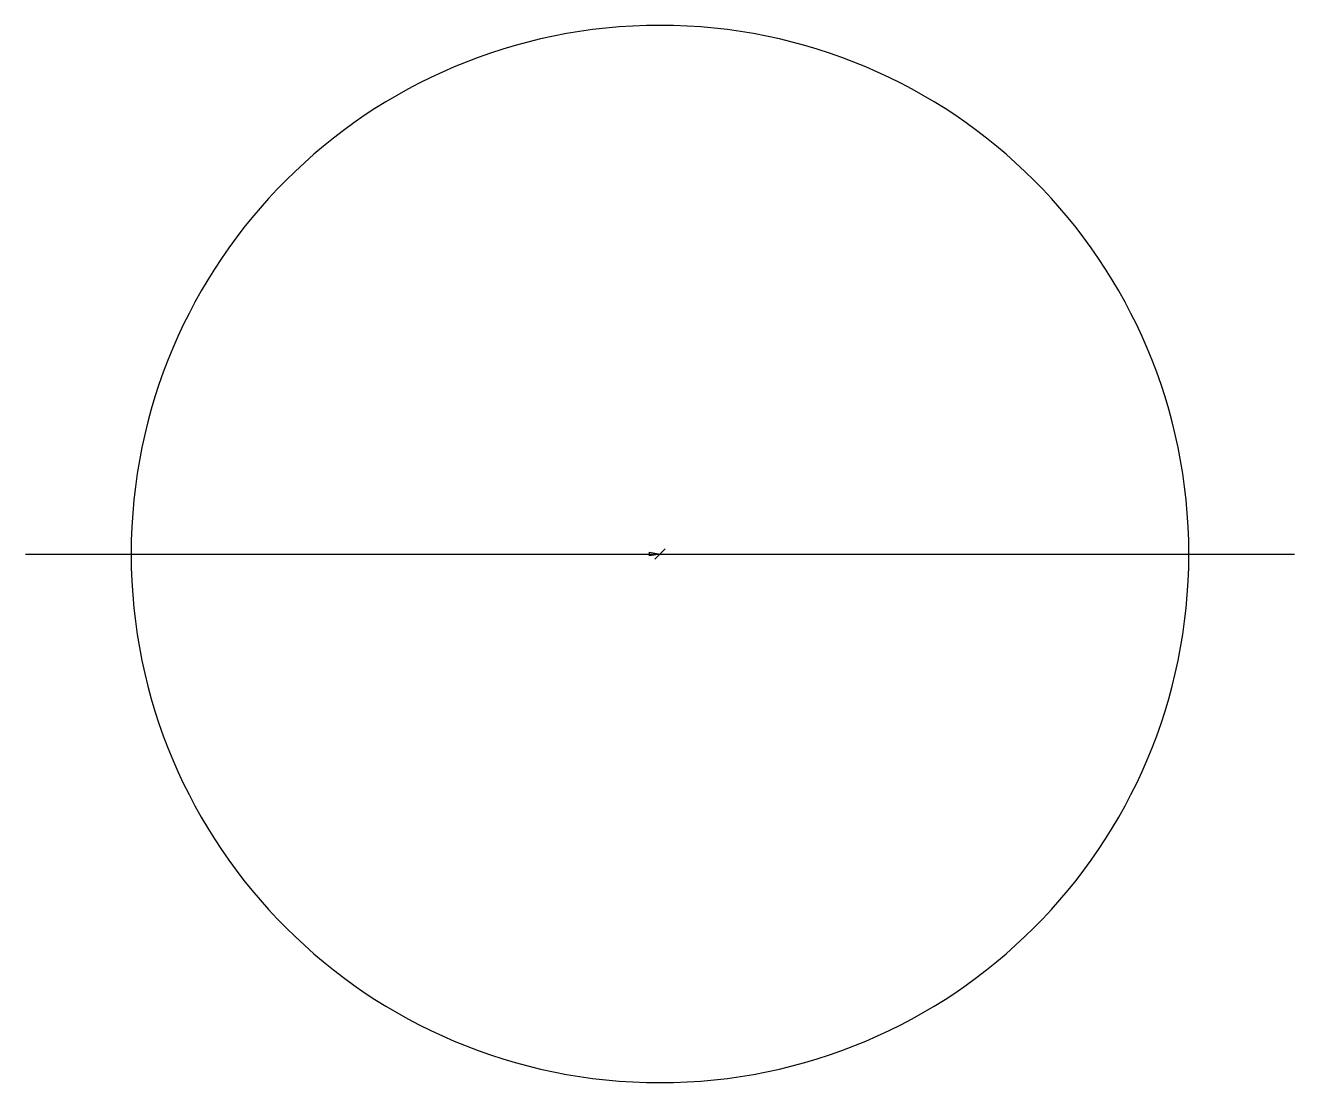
# Model space of a CAD drawing. Header units: millimetres. Extents: x -60000 to 60000, y -50000 to 50000.
import ezdxf

# ---------------------------------------------------------------- set-up
doc = ezdxf.new("R2010")
doc.units = ezdxf.units.MM
for name, color, linetype in [('BLOCK__ARCHTICK', 7, 'CONTINUOUS'), ('BLOCK__CLOSEDBLANK', 7, 'CONTINUOUS'), ('Shape', 7, 'CONTINUOUS'), ('Shape001', 7, 'CONTINUOUS'), ('Shape002', 7, 'CONTINUOUS'), ('Shape003', 7, 'CONTINUOUS')]:
    doc.layers.add(name, color=color, linetype=linetype)

msp = doc.modelspace()

# ---------------------------------------------------------------- linework, layer by layer
at = {"layer": 'BLOCK__ARCHTICK'}
msp.add_line((-500, -500), (500, 500), dxfattribs=at)
at = {"layer": 'BLOCK__CLOSEDBLANK'}
for p, q in [((-1000, 164), (0, 0)), ((-1000, -164), (-1000, 164)), ((0, 0), (-1000, -164))]:
    msp.add_line(p, q, dxfattribs=at)
at = {"layer": 'Shape'}
msp.add_line((-500, -500), (500, 500), dxfattribs=at)
at = {"layer": 'Shape001'}
for p, q in [((-1000, 164), (0, 0)), ((-1000, -164), (-1000, 164)), ((0, 0), (-1000, -164))]:
    msp.add_line(p, q, dxfattribs=at)
at = {"layer": 'Shape002'}
msp.add_circle((0, 0), 50000, dxfattribs=at)
at = {"layer": 'Shape003'}
msp.add_line((-60000, 0), (60000, 0), dxfattribs=at)

doc.saveas('drawing.dxf')
